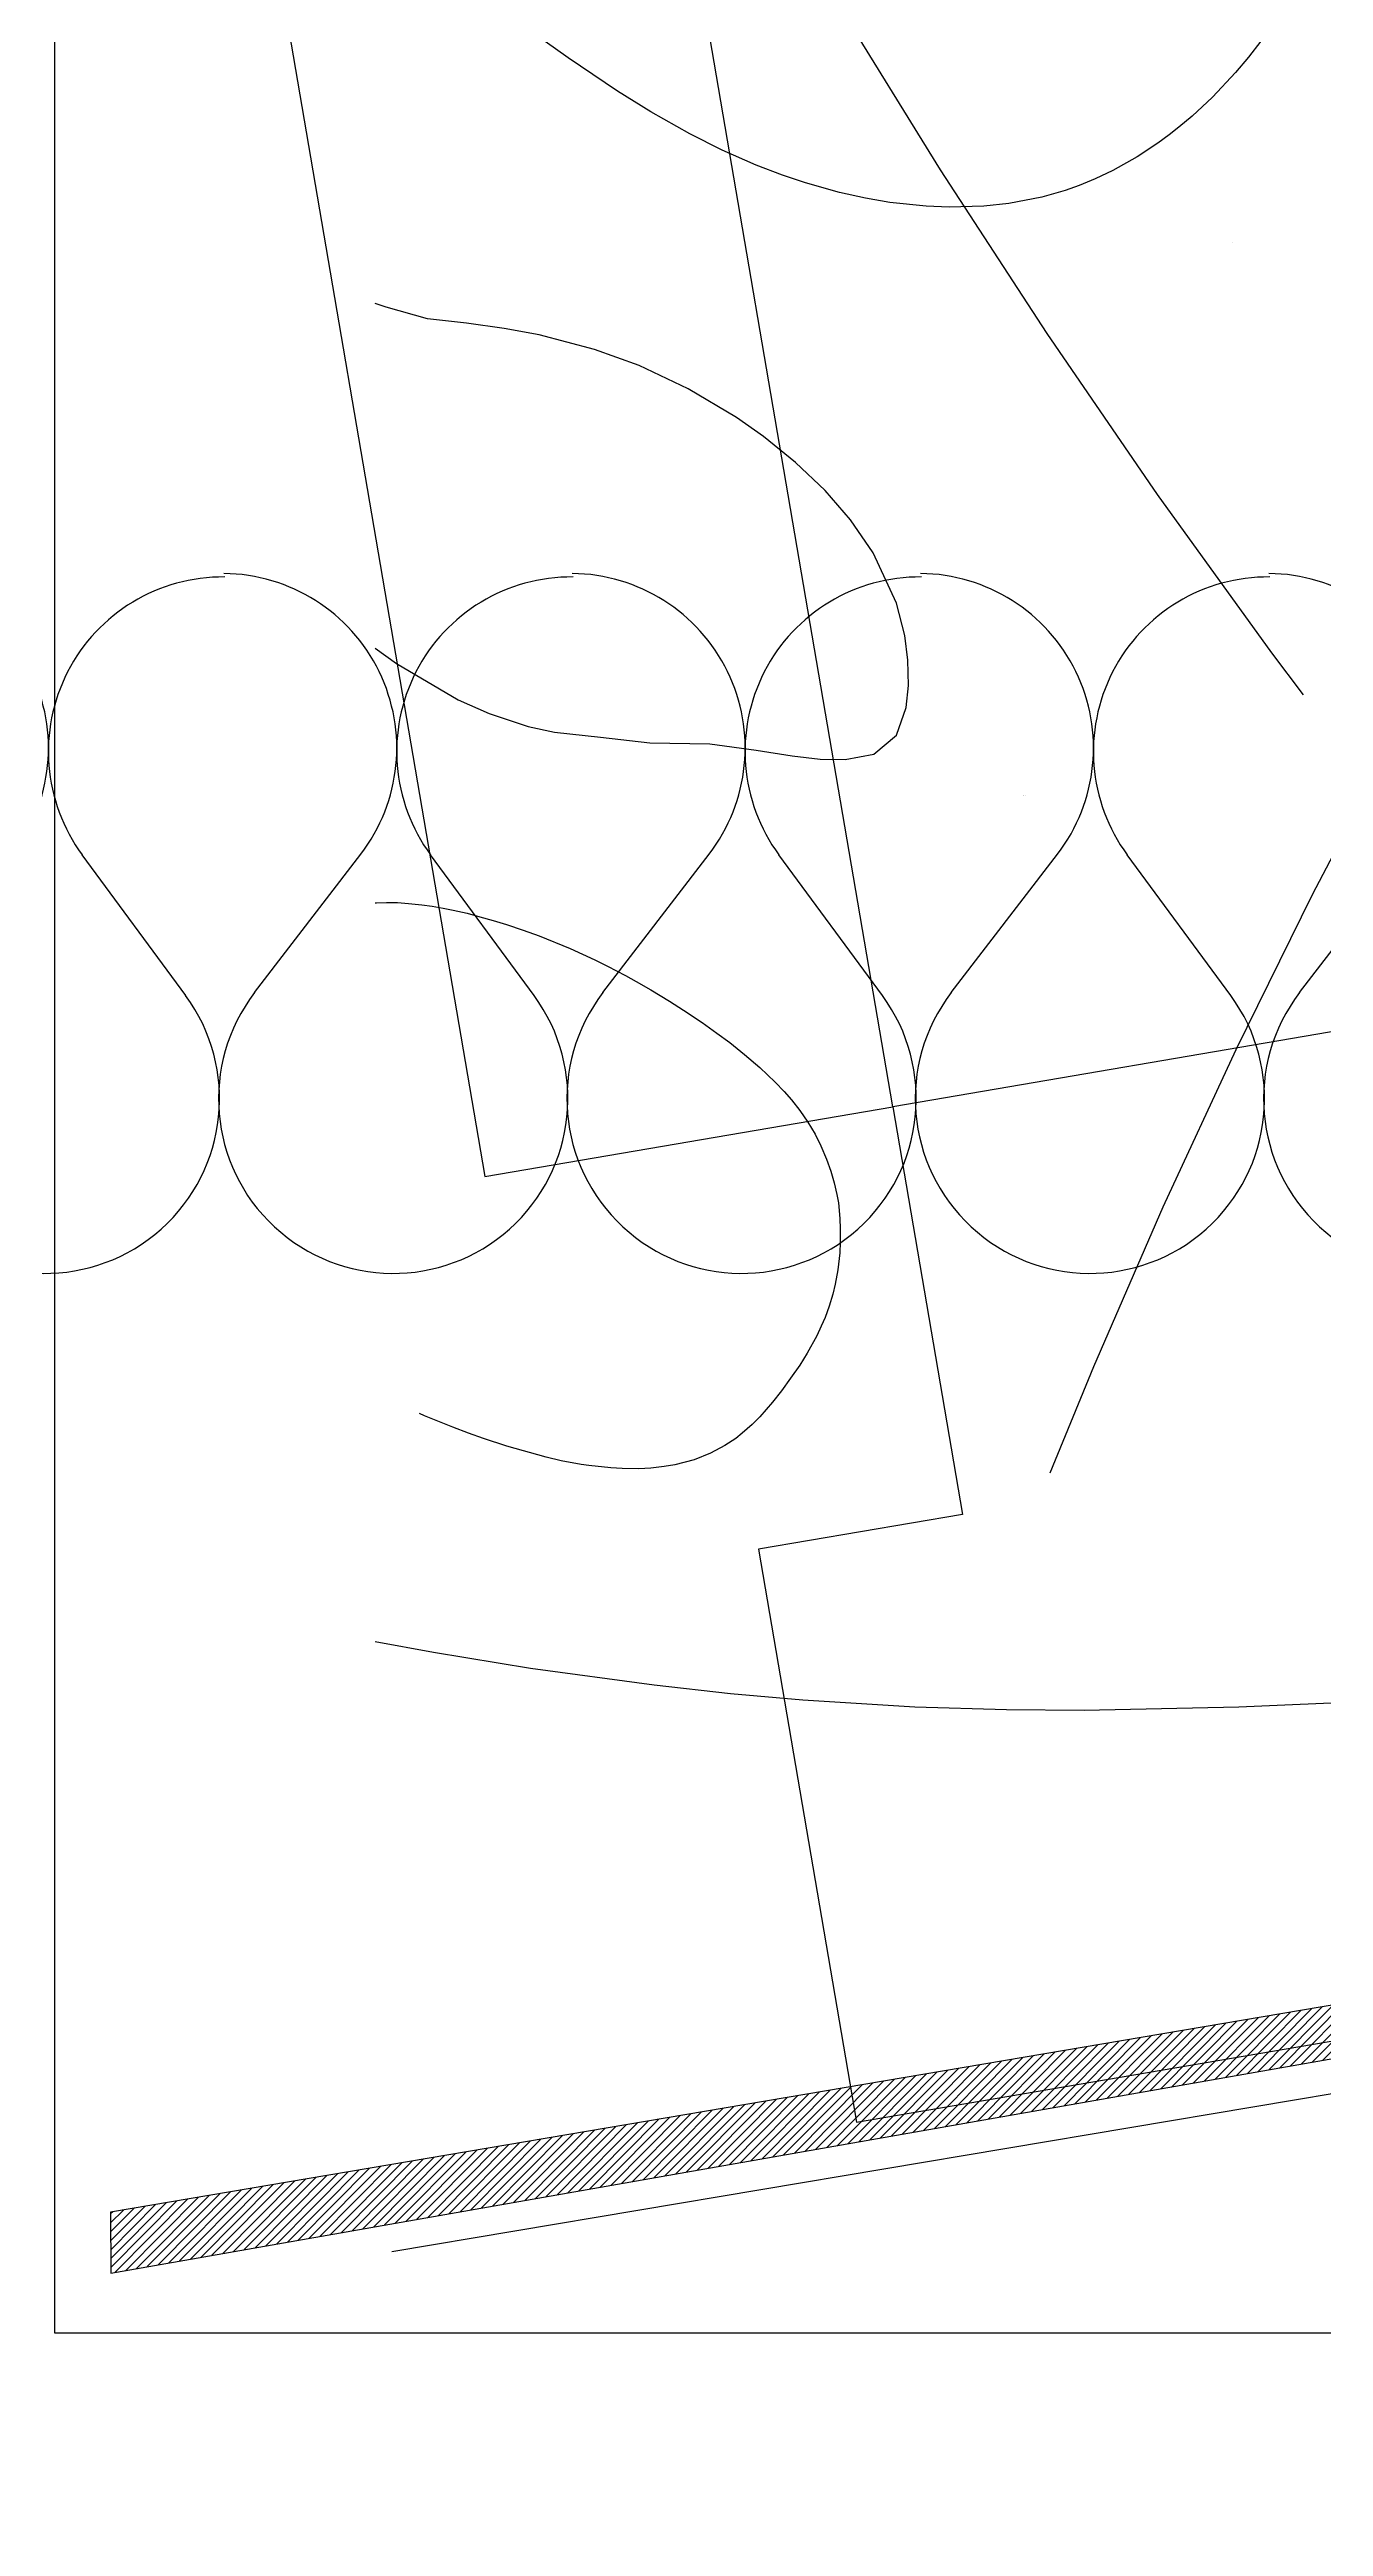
# Model space of a CAD drawing. Header units: metres. Extents: x -305 to 25519, y -357 to 67939.
# Drawn here: x -0.05 to 12.75, y 35.6 to 60.5 of the extents above; entities that cross this region are included whole.
import ezdxf

# ---------------------------------------------------------------- set-up
doc = ezdxf.new("R2010")
doc.units = ezdxf.units.M
doc.linetypes.add('PROJECTION', pattern=[0.3, 0.12, -0.18])
for name, color, linetype in [('010_mur', 2, 'Continuous'), ('020_cloi', 5, 'Continuous'), ('030_menuiserie', 1, 'Continuous'), ('070_trait-fin', 4, 'Continuous'), ('077_textes-1', 243, 'Continuous')]:
    doc.layers.add(name, color=color, linetype=linetype)
doc.layers.add('090_repères-axes', color=230, linetype='Continuous', plot=False)
doc.styles.add('arial40', font='arial.ttf', dxfattribs={"height": 40})

# ---------------------------------------------------------------- blocks, each defined once
blk = doc.blocks.new('*U1201')
for points in [[(0.05, -0.04218), (0.05, 0), (0, 0), (0, -0.07218), (0.035, -0.07218), (0.035, -0.04218)], [(0.065, -0.07218), (0.035, -0.07218), (0.035, -0.72068), (0.065, -0.72068)]]:
    blk.add_lwpolyline(points, close=True)
at = {"linetype": 'PROJECTION', "ltscale": 0.75}
blk.add_arc((0.03522, -0.07269), 0.64827, 271.69986, 0.04505, dxfattribs=at)
blk = doc.blocks.new('Plan existant mi geometre rdc')
at = {"layer": '010_mur', "lineweight": 5}
h = blk.add_hatch(dxfattribs=at)
h.set_pattern_fill('ANSI31', color=4, scale=0.02, angle=0.4297)
h.set_pattern_definition([(45.429746, (-119.20932, -45.14219), (-0.045236796, 0.04456324), [])])
h.paths.add_polyline_path([(-48.002, -2.862), (-47.997, -3.474), (-34.638, -1.075), (-34.682, -0.81), (-34.743, -0.816), (-34.847, -0.579)])
at = {"layer": '010_mur', "flags": 128}
blk.add_lwpolyline([(-48.002, -2.862), (-47.997, -3.474), (-34.638, -1.075), (-34.682, -0.81), (-34.743, -0.816), (-34.847, -0.579), (-48.002, -2.862)], dxfattribs=at)
at = {"layer": '030_menuiserie', "xscale": 138.5501950750058, "yscale": 138.5501950750058, "zscale": 138.5501950750058, "rotation": 189.9168593396885}
blk.add_blockref('*U1201', (-33.685, -0.736), dxfattribs=at)
blk = doc.blocks.new('*U74')
at = {"linetype": 'PROJECTION', "ltscale": 0.75}
blk.add_arc((0.03522, -0.07271), 0.63853, 271.69986, 0.04505, dxfattribs=at)
blk = doc.blocks.new('*U76')
at = {"linetype": 'PROJECTION', "ltscale": 0.75}
blk.add_arc((0.761, -0.07278), 0.726, 179.95495, 268.30014, dxfattribs=at)
blk = doc.blocks.new('*U1082')
at = {"layer": '070_trait-fin', "linetype": 'Continuous'}
for p, q in [((-1.388, 0.725), (-0.349, -0.689)), ((1.42, 0.696), (0.353, -0.696))]:
    blk.add_line(p, q, dxfattribs=at)
for centre, start, end in [((0.027, 1.763), 322.5484, 216.2881), ((-1.763, -1.728), 269.4183, 36.2881), ((1.746, -1.763), 142.5484, 269.4183)]:
    blk.add_arc(centre, 1.755, start, end, dxfattribs=at)
blk = doc.blocks.new('*U1083')
at = {"layer": '020_cloi', "color": 0, "linetype": 'ByBlock', "lineweight": -2, "transparency": 16777216}
for p in [(77, 0), (80.5, 0), (84, 0), (87.5, 0), (91, 0)]:
    blk.add_blockref('*U1082', p, dxfattribs=at)
blk = doc.blocks.new('Murs porteurs selon geometre projet')
at = {"layer": '030_menuiserie', "xscale": 138.550195075006, "yscale": 138.550195075006, "zscale": 138.550195075006, "rotation": 189.9168593396885}
blk.add_blockref('*U1201', (-33.685, -0.736), dxfattribs=at)
blk = doc.blocks.new('*U1188')
at = {"linetype": 'PROJECTION', "ltscale": 0.75}
blk.add_arc((0.03567, -0.05141), 0.64891, 271.69986, 0.04505, dxfattribs=at)
blk = doc.blocks.new('*U1223')
at = {"linetype": 'PROJECTION', "ltscale": 0.75}
blk.add_arc((0.03522, 0.00051), 0.649, 359.95495, 88.30014, dxfattribs=at)
blk = doc.blocks.new('*U422')
at = {"linetype": 'PROJECTION', "ltscale": 0.75}
blk.add_arc((0.68436, -0.05141), 0.64662, 179.95495, 268.30014, dxfattribs=at)

msp = doc.modelspace()

# ---------------------------------------------------------------- linework, layer by layer
at = {"layer": '070_trait-fin'}
msp.add_line((38.286, 44.218), (3.387, 38.357), dxfattribs=at)
for points in [[(12.117, 60.581), (11.993, 60.421), (11.864, 60.267), (11.632, 60.019), (11.428, 59.828), (11.293, 59.715), (11.195, 59.639), (11.081, 59.555), (10.874, 59.418), (10.632, 59.281), (10.453, 59.195), (10.291, 59.128), (10.152, 59.079), (9.917, 59.011), (9.586, 58.947), (9.334, 58.921), (8.985, 58.911), (8.756, 58.921), (8.39, 58.96), (8.144, 59.003), (7.885, 59.06), (7.544, 59.155), (7.312, 59.233), (7.047, 59.335), (6.704, 59.486), (6.381, 59.648), (5.99, 59.869), (5.652, 60.079), (5.159, 60.412), (4.927, 60.578)], [(7.941, 53.358), (8.228, 53.413), (8.458, 53.605), (8.555, 53.881), (8.578, 54.104), (8.572, 54.359), (8.54, 54.606), (8.457, 54.931), (8.224, 55.437), (7.996, 55.768), (7.739, 56.063), (7.443, 56.345), (7.122, 56.605), (6.85, 56.797), (6.364, 57.087), (5.87, 57.319), (5.424, 57.481), (4.866, 57.627), (4.515, 57.691), (4.138, 57.744), (3.746, 57.79), (3.328, 57.906), (3.219, 57.942)], [(3.219, 54.478), (3.434, 54.324), (4.054, 53.96), (4.364, 53.82), (4.755, 53.69), (5.019, 53.634), (5.482, 53.582), (5.978, 53.527), (6.58, 53.515), (7.048, 53.454), (7.408, 53.397), (7.691, 53.364), (7.941, 53.358)], [(3.219, 51.918), (3.232, 51.919), (3.331, 51.922), (3.442, 51.92), (3.554, 51.913), (3.686, 51.899), (3.793, 51.884), (3.903, 51.865), (4.004, 51.844), (4.142, 51.813), (4.271, 51.779), (4.403, 51.741), (4.538, 51.7), (4.706, 51.643), (4.865, 51.585), (5.179, 51.458), (5.425, 51.345), (5.552, 51.282), (5.734, 51.187), (5.842, 51.127), (5.989, 51.043), (6.177, 50.929), (6.317, 50.839), (6.503, 50.715), (6.653, 50.609), (6.782, 50.513), (6.93, 50.395), (7.083, 50.263), (7.238, 50.115), (7.327, 50.02), (7.401, 49.936), (7.485, 49.829), (7.566, 49.713), (7.638, 49.594), (7.698, 49.476), (7.755, 49.341), (7.797, 49.222), (7.831, 49.102), (7.856, 48.985), (7.874, 48.902), (7.887, 48.743), (7.892, 48.64), (7.892, 48.506), (7.886, 48.399), (7.868, 48.229), (7.842, 48.086), (7.817, 47.985), (7.78, 47.862), (7.739, 47.751), (7.701, 47.662), (7.655, 47.565), (7.559, 47.39), (7.484, 47.27), (7.393, 47.138), (7.3, 47.013), (7.211, 46.899), (7.082, 46.751), (7.008, 46.675), (6.907, 46.585), (6.841, 46.534), (6.732, 46.461), (6.587, 46.384), (6.424, 46.32), (6.231, 46.269), (6.122, 46.25), (5.989, 46.235), (5.867, 46.229), (5.7, 46.23), (5.586, 46.237), (5.366, 46.261), (5.287, 46.273), (5.089, 46.31), (4.937, 46.344), (4.542, 46.455), (4.307, 46.532), (4.156, 46.587), (4, 46.646), (3.715, 46.762), (3.663, 46.784)], [(3.219, 44.492), (3.806, 44.384), (4.78, 44.225), (6.021, 44.055), (6.789, 43.97), (7.517, 43.905), (8.641, 43.835), (9.563, 43.807), (10.343, 43.802), (11.896, 43.835), (13.209, 43.894), (14.773, 43.983)]]:
    msp.add_lwpolyline(points, dxfattribs=at)
at = {"layer": '090_repères-axes'}
msp.add_lwpolyline([(0, 72.54), (50, 72.54), (50, 37.54), (0, 37.54)], close=True, dxfattribs=at)

# ---------------------------------------------------------------- block references
at = {"rotation": 359.7851270248765}
msp.add_blockref('Murs porteurs selon geometre projet', (114.216, 41.437), dxfattribs=at)
at = {"layer": '020_cloi'}
for name, p, rotation in [('Plan existant mi geometre rdc', (48.572, 41.437), 359.7851270248765), ('*U1083', (90.927, 51.711), 180)]:
    msp.add_blockref(name, p, dxfattribs=dict(at, rotation=rotation))
at = {"layer": '030_menuiserie'}
for name, p, xscale, yscale, zscale, rotation in [('*U1188', (86.758, 49.518), 138.5501950750057, 138.5501950750057, 138.5501950750057, 179.9999994725366), ('*U1201', (83.194, 42.292), 138.5501950750057, 138.5501950750057, 138.5501950750057, 189.7019863645651), ('*U76', (87.322, 16.714), -114.2857143455838, 114.2857143455838, 114.2857143455838, 270), ('*U74', (86.039, 14.953), -114.2857143455838, 114.2857143455838, 114.2857143455838, 270), ('*U1223', (92.472, 50.821), 138.5501950750057, 138.5501950750057, 138.5501950750057, 179.9528896822737), ('*U422', (83.034, 53.199), 124.2345501986192, 124.2345501986192, 124.2345501986192, 269.9528896822737)]:
    msp.add_blockref(name, p, dxfattribs=dict(at, xscale=xscale, yscale=yscale, zscale=zscale, rotation=rotation))

# ---------------------------------------------------------------- texts
at = {"layer": '070_trait-fin', "insert": (11.831, 58.554), "char_height": 0.0015, "attachment_point": 1, "style": 'arial40'}
msp.add_mtext_dynamic_manual_height_columns('graviers', width=1.87952, gutter_width=2, heights=[0], dxfattribs=at)
at = {"layer": '077_textes-1', "insert": (9.729, 52.999), "char_height": 0.00226, "attachment_point": 1, "style": 'arial40'}
msp.add_mtext_dynamic_manual_height_columns('Espace extérieur\\P460 m²', width=1.92424, gutter_width=2, heights=[0], dxfattribs=at)

doc.saveas('drawing.dxf')
